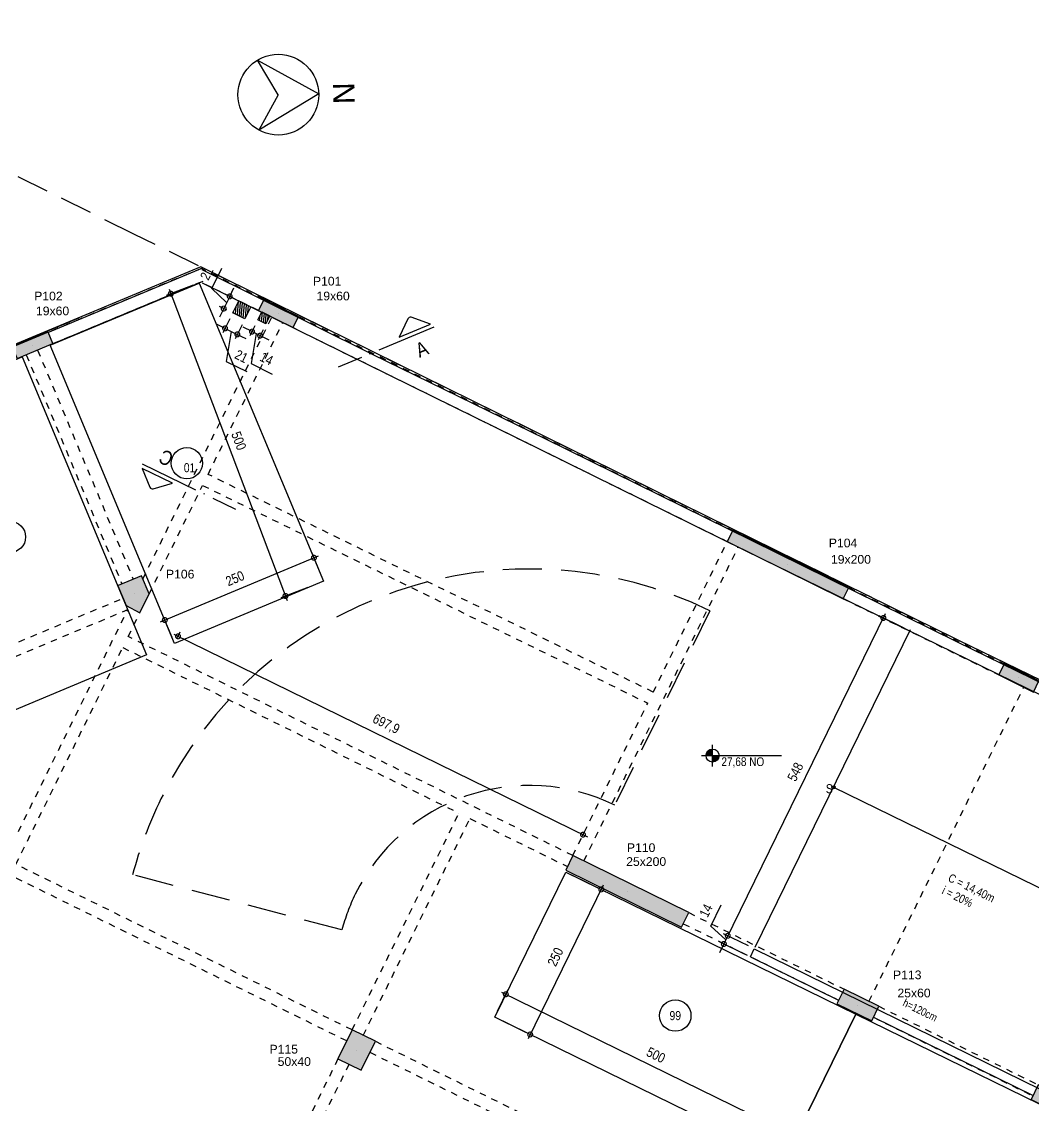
# Model space of a CAD drawing. Header units: metres. Extents: x -133 to 570, y -18 to 184.
# Drawn here: x -14.01 to 1.64, y 22.9 to 39.67 of the extents above; entities that cross this region are included whole.
import ezdxf
from ezdxf.enums import TextEntityAlignment as Align

# ---------------------------------------------------------------- set-up
doc = ezdxf.new("R2010")
doc.units = ezdxf.units.M
doc.linetypes.add('DASHEDX2', pattern=[1.5, 1, -0.5])
for name, color, linetype in [('1', 232, 'DASHEDX2'), ('12', 232, 'Continuous'), ('242', 3, 'Continuous'), ('3', 2, 'Continuous'), ('9', 232, 'Continuous'), ('ARQ-ALV ACAB', 4, 'Continuous'), ('ARQ-ALV OSSO', 5, 'Continuous'), ('ARQ-AUX1', 1, 'Continuous'), ('ARQ-AUX2', 2, 'Continuous'), ('ARQ-DIM', 2, 'Continuous'), ('ARQ-DIM EMBASAM', 2, 'Continuous'), ('ARQ-ENCH', 1, 'Continuous'), ('ARQ-EST', 2, 'Continuous'), ('ARQ-PRJ', 7, 'DASHEDX2'), ('ARQ-SIM', 1, 'Continuous'), ('ARQ-SIM EMBASAM', 1, 'Continuous'), ('ARQ-TXT EMBASAM', 2, 'Continuous'), ('ARQ-VG', 1, 'Continuous'), ('terreno', 7, 'Continuous')]:
    doc.layers.add(name, color=color, linetype=linetype)
doc.styles.add('Adesa', font='ARIALN.TTF')
doc.styles.add('Arial', font='arial.ttf')
doc.styles.get("Standard").update_dxf_attribs({"font": 'arial.ttf'})
doc.dimstyles.new('ADESA 1-0075', dxfattribs={"dimtxt": 0.15, "dimasz": 0.15, "dimexe": 0.075, "dimexo": 0.1, "dimgap": 0.1, "dimtad": 1, "dimdec": 1, "dimlfac": 100, "dimzin": 12, "dimtxsty": 'Adesa', "dimblk": 'DOTSMALL', "dimcen": 1, "dimdle": 0.075, "dimclrd": 1, "dimclre": 1, "dimclrt": 256, "dimazin": 3, "dimtm": 1e-09, "dimtfac": 1, "dimtdec": 1, "dimtmove": 1, "dimatfit": 0, "dimldrblk": 'DOTSMALL', "dimfxl": 0.8, "dimtvp": 2, "dimtolj": 1, "dimtzin": 0, "dimarcsym": 0})
pattern_1 = [(85, (-0.012984, -0.02635), (-0.031629182, 0.002767195), [])]

# ---------------------------------------------------------------- blocks, each defined once
blk = doc.blocks.new('vaga')
blk.add_lwpolyline([(5, 0), (5, -2.5), (0, -2.5), (0, 0)], close=True)
blk.add_circle((2.5, -1.25), 0.243)
blk = doc.blocks.new('_DotSmall')
at = {"color": 0, "linetype": 'ByBlock', "const_width": 0.5}
blk.add_lwpolyline([(-0.0625, 0, 1), (0.0625, 0, 1)], format="xyb", close=True, dxfattribs=at)
blk = doc.blocks.new('*D93')
at = {"layer": 'ARQ-DIM EMBASAM', "color": 1, "lineweight": -2, "transparency": 16777216}
for p, q in [((-11.866, 30.378), (-9.421, 31.399)), ((-9.378, 31.102), (-9.519, 31.44)), ((-11.684, 30.138), (-11.826, 30.476))]:
    blk.add_line(p, q, dxfattribs=at)
at = {"layer": 'Defpoints', "color": 0, "transparency": 16777216}
for p in [(-9.49, 31.371), (-9.339, 31.01), (-11.646, 30.046)]:
    blk.add_point(p, dxfattribs=at)
at = {"layer": 'ARQ-DIM EMBASAM', "color": 1, "lineweight": -2, "transparency": 16777216, "xscale": 0.15, "yscale": 0.15, "zscale": 0.15}
for p, rotation in [((-9.49, 31.371), 22.66845820745342), ((-11.797, 30.407), 202.6684582074534)]:
    blk.add_blockref('_DotSmall', p, dxfattribs=dict(at, rotation=rotation))
at = {"layer": 'ARQ-DIM EMBASAM', "transparency": 16777216, "insert": (-10.711, 31.052), "char_height": 0.15, "attachment_point": 5, "rotation": 22.6685, "style": 'Adesa'}
blk.add_mtext('\\A1;250', dxfattribs=at)
blk = doc.blocks.new('*D94')
at = {"layer": 'ARQ-DIM EMBASAM', "color": 1, "lineweight": -2, "transparency": 16777216}
for p, q in [((-11.359, 35.588), (-11.774, 35.43)), ((-11.731, 35.527), (-9.903, 30.71)), ((-9.585, 30.911), (-10, 30.753))]:
    blk.add_line(p, q, dxfattribs=at)
at = {"layer": 'Defpoints', "color": 0, "transparency": 16777216}
for p in [(-11.266, 35.623), (-9.491, 30.946), (-9.93, 30.78)]:
    blk.add_point(p, dxfattribs=at)
at = {"layer": 'ARQ-DIM EMBASAM', "color": 1, "lineweight": -2, "transparency": 16777216, "xscale": 0.15, "yscale": 0.15, "zscale": 0.15}
for p, rotation in [((-11.704, 35.457), 110.7776295867008), ((-9.93, 30.78), 290.7776295867008)]:
    blk.add_blockref('_DotSmall', p, dxfattribs=dict(at, rotation=rotation))
at = {"layer": 'ARQ-DIM EMBASAM', "transparency": 16777216, "insert": (-10.652, 33.181), "char_height": 0.15, "attachment_point": 5, "rotation": 290.7776, "style": 'Adesa'}
blk.add_mtext('\\A1;500', dxfattribs=at)
blk = doc.blocks.new('*D95')
at = {"layer": 'ARQ-DIM EMBASAM', "color": 1, "lineweight": -2, "transparency": 16777216}
for p, q in [((-5.503, 26.464), (-4.976, 26.206)), ((-5.011, 26.307), (-6.176, 23.927)), ((-6.603, 24.219), (-6.075, 23.961))]:
    blk.add_line(p, q, dxfattribs=at)
at = {"layer": 'Defpoints', "color": 0, "transparency": 16777216}
for p in [(-5.593, 26.508, -0.035), (-6.692, 24.263, -0.035), (-6.143, 23.994)]:
    blk.add_point(p, dxfattribs=at)
at = {"layer": 'ARQ-DIM EMBASAM', "color": 1, "lineweight": -2, "transparency": 16777216, "xscale": 0.15, "yscale": 0.15, "zscale": 0.15}
for p, rotation in [((-5.044, 26.239), 63.92100049787508), ((-6.143, 23.994), 243.921000497875)]:
    blk.add_blockref('_DotSmall', p, dxfattribs=dict(at, rotation=rotation))
at = {"layer": 'ARQ-DIM EMBASAM', "transparency": 16777216, "insert": (-5.752, 25.194), "char_height": 0.15, "attachment_point": 5, "rotation": 63.921, "style": 'Adesa'}
blk.add_mtext('\\A1;250', dxfattribs=at)
blk = doc.blocks.new('*D96')
at = {"layer": 'ARQ-DIM EMBASAM', "color": 1, "lineweight": -2, "transparency": 16777216}
for p, q in [((-6.648, 24.353), (-6.487, 24.683)), ((-6.587, 24.649), (-1.961, 22.385)), ((-2.157, 22.155), (-1.996, 22.485))]:
    blk.add_line(p, q, dxfattribs=at)
at = {"layer": 'Defpoints', "color": 0, "transparency": 16777216}
for p in [(-6.692, 24.263, -0.035), (-2.029, 22.418), (-2.201, 22.065, -0.035)]:
    blk.add_point(p, dxfattribs=at)
at = {"layer": 'ARQ-DIM EMBASAM', "color": 1, "lineweight": -2, "transparency": 16777216, "xscale": 0.15, "yscale": 0.15, "zscale": 0.15}
for p, rotation in [((-6.52, 24.616), 153.9210004978744), ((-2.029, 22.418), 333.9210004978744)]:
    blk.add_blockref('_DotSmall', p, dxfattribs=dict(at, rotation=rotation))
at = {"layer": 'ARQ-DIM EMBASAM', "transparency": 16777216, "insert": (-4.197, 23.675), "char_height": 0.15, "attachment_point": 5, "rotation": 333.921, "style": 'Adesa'}
blk.add_mtext('\\A1;500', dxfattribs=at)
blk = doc.blocks.new('*D101')
at = {"layer": 'ARQ-DIM EMBASAM', "color": 1, "lineweight": -2, "transparency": 16777216}
for p, q in [((-11.66, 30.188), (-5.257, 27.053)), ((-11.602, 30.136), (-11.559, 30.223)), ((-5.334, 27.067), (-5.292, 27.153))]:
    blk.add_line(p, q, dxfattribs=at)
at = {"layer": 'Defpoints', "color": 0, "transparency": 16777216}
for p in [(-11.646, 30.046), (-5.325, 27.086), (-5.378, 26.977)]:
    blk.add_point(p, dxfattribs=at)
at = {"layer": 'ARQ-DIM EMBASAM', "color": 1, "lineweight": -2, "transparency": 16777216, "xscale": 0.15, "yscale": 0.15, "zscale": 0.15}
for p, rotation in [((-11.592, 30.155), 153.9087657606543), ((-5.325, 27.086), 333.9087657606543)]:
    blk.add_blockref('_DotSmall', p, dxfattribs=dict(at, rotation=rotation))
at = {"layer": 'ARQ-DIM EMBASAM', "transparency": 16777216, "insert": (-8.375, 28.791), "char_height": 0.15, "attachment_point": 5, "rotation": 333.9088, "style": 'Adesa'}
blk.add_mtext('\\A1;697,9', dxfattribs=at)
blk = doc.blocks.new('NipAcOs')
at = {"layer": 'ARQ-SIM'}
h = blk.add_hatch(color=256, dxfattribs=at)
h.dxf.hatch_style = 1
h.paths.add_polyline_path([(0, 0.15, 0.414214), (-0.15, 0), (0, 0)])
h.paths.add_polyline_path([(0.15, 0), (0, 0), (0, -0.15, 0.414214)])
for p, q in [((0, -0.25), (0, 0.25)), ((-0.25, 0), (0.15, 0)), ((0.15, 0), (1.583, 0))]:
    blk.add_line(p, q, dxfattribs=at)
blk.add_circle((0, 0), 0.15, dxfattribs=at)
at = {"style": 'Adesa'}
for p in [(0.204, 0.06), (0.204, -0.24)]:
    blk.add_attdef('000,00', p, '', height=0.2, dxfattribs=at)
blk = doc.blocks.new('ADESA-SIM CORT')
at = {"color": 3}
blk.add_lwpolyline([(1.712, 0.367), (1.4, 0.086), (2.1, 0.086), (1.788, 0.367)], dxfattribs=at)
blk.add_lwpolyline([(1.788, 0.367, 0.267949), (1.712, 0.367)], format="xyb", dxfattribs=at)
at = {"color": 2}
for points in [[(0.521, 0), (0, 0)], [(0.706, 0), (0.729, 0)], [(2.14, 0), (0.914, 0)]]:
    blk.add_lwpolyline(points, dxfattribs=at)
at = {"color": 3, "style": 'Adesa'}
blk.add_attdef('A', text='', height=0.35, dxfattribs=at).set_placement((1.739, -0.325), align=Align.MIDDLE_CENTER)
blk = doc.blocks.new('*D190')
at = {"layer": 'ARQ-DIM EMBASAM', "color": 1, "lineweight": -2, "transparency": 16777216}
for p, q in [((-10.791, 35.069), (-10.897, 34.853)), ((-10.864, 34.921), (-10.998, 34.987)), ((-10.864, 34.921), (-10.675, 34.828)), ((-10.864, 34.921), (-10.675, 34.828)), ((-10.602, 34.977), (-10.709, 34.761)), ((-10.77, 34.874), (-10.848, 34.41)), ((-10.675, 34.828), (-10.541, 34.762)), ((-10.848, 34.41), (-10.53, 34.253))]:
    blk.add_line(p, q, dxfattribs=at)
at = {"layer": 'Defpoints', "color": 0, "transparency": 16777216}
for p in [(-10.746, 35.159), (-10.558, 35.066), (-10.675, 34.828)]:
    blk.add_point(p, dxfattribs=at)
at = {"layer": 'ARQ-DIM EMBASAM', "color": 1, "lineweight": -2, "transparency": 16777216, "xscale": 0.15, "yscale": 0.15, "zscale": 0.15}
for p, rotation in [((-10.864, 34.921), 333.7758595109644), ((-10.675, 34.828), 153.7758595109644)]:
    blk.add_blockref('_DotSmall', p, dxfattribs=dict(at, rotation=rotation))
at = {"layer": 'ARQ-DIM EMBASAM', "transparency": 16777216, "insert": (-10.611, 34.489), "char_height": 0.15, "attachment_point": 5, "rotation": 333.7759, "style": 'Adesa'}
blk.add_mtext('\\A1;21', dxfattribs=at)
blk = doc.blocks.new('*D191')
at = {"layer": 'ARQ-DIM EMBASAM', "color": 1, "lineweight": -2, "transparency": 16777216}
for p, q in [((-10.447, 34.871), (-10.582, 34.938)), ((-10.403, 34.962), (-10.48, 34.804)), ((-10.277, 34.9), (-10.355, 34.742)), ((-10.384, 34.84), (-10.462, 34.376)), ((-10.447, 34.871), (-10.322, 34.809)), ((-10.447, 34.871), (-10.322, 34.809)), ((-10.322, 34.809), (-10.187, 34.743)), ((-10.462, 34.376), (-10.136, 34.215))]:
    blk.add_line(p, q, dxfattribs=at)
at = {"layer": 'Defpoints', "color": 0, "transparency": 16777216}
for p in [(-10.359, 35.051, 0), (-10.233, 34.989, 0), (-10.322, 34.809)]:
    blk.add_point(p, dxfattribs=at)
at = {"layer": 'ARQ-DIM EMBASAM', "color": 1, "lineweight": -2, "transparency": 16777216, "xscale": 0.15, "yscale": 0.15, "zscale": 0.15}
for p, rotation in [((-10.447, 34.871), 333.76965534799), ((-10.322, 34.809), 153.76965534799)]:
    blk.add_blockref('_DotSmall', p, dxfattribs=dict(at, rotation=rotation))
at = {"layer": 'ARQ-DIM EMBASAM', "transparency": 16777216, "insert": (-10.222, 34.453), "char_height": 0.15, "attachment_point": 5, "rotation": 333.7697, "style": 'Adesa'}
blk.add_mtext('\\A1;14', dxfattribs=at)
blk = doc.blocks.new('*D192')
at = {"layer": 'ARQ-DIM EMBASAM', "color": 1, "lineweight": -2, "transparency": 16777216}
for p, q in [((-11.069, 35.536), (-10.913, 35.854)), ((-10.84, 35.322), (-11.069, 35.536)), ((-10.793, 35.416), (-10.886, 35.228)), ((-10.793, 35.416), (-10.886, 35.228)), ((-10.743, 35.392), (-10.861, 35.45)), ((-10.793, 35.416), (-10.727, 35.551)), ((-10.836, 35.203), (-10.953, 35.261)), ((-10.886, 35.228), (-10.952, 35.093))]:
    blk.add_line(p, q, dxfattribs=at)
at = {"layer": 'Defpoints', "color": 0, "transparency": 16777216}
for p in [(-10.886, 35.228), (-10.654, 35.348), (-10.746, 35.159)]:
    blk.add_point(p, dxfattribs=at)
at = {"layer": 'ARQ-DIM EMBASAM', "color": 1, "lineweight": -2, "transparency": 16777216, "xscale": 0.15, "yscale": 0.15, "zscale": 0.15}
for p, rotation in [((-10.793, 35.416), 243.7758595109626), ((-10.886, 35.228), 63.77585951096266)]:
    blk.add_blockref('_DotSmall', p, dxfattribs=dict(at, rotation=rotation))
at = {"layer": 'ARQ-DIM EMBASAM', "transparency": 16777216, "insert": (-11.148, 35.772), "char_height": 0.15, "attachment_point": 5, "rotation": 63.7759, "style": 'Adesa'}
blk.add_mtext('\\A1;21', dxfattribs=at)
blk = doc.blocks.new('*D232')
at = {"layer": 'ARQ-DIM', "color": 1, "lineweight": -2, "transparency": 16777216}
for p, q in [((-3.117, 25.453), (-0.644, 30.507)), ((-0.356, 30.283), (-0.744, 30.473)), ((-2.764, 25.364), (-3.152, 25.554))]:
    blk.add_line(p, q, dxfattribs=at)
at = {"layer": 'Defpoints', "color": 0, "transparency": 16777216}
for p in [(-0.677, 30.44), (-0.266, 30.239), (-2.674, 25.32, 0)]:
    blk.add_point(p, dxfattribs=at)
at = {"layer": 'ARQ-DIM', "color": 1, "lineweight": -2, "transparency": 16777216, "xscale": 0.15, "yscale": 0.15, "zscale": 0.15}
for p, rotation in [((-0.677, 30.44), 63.91919563425968), ((-3.085, 25.521), 243.9191956342597)]:
    blk.add_blockref('_DotSmall', p, dxfattribs=dict(at, rotation=rotation))
at = {"layer": 'ARQ-DIM', "transparency": 16777216, "insert": (-2.039, 28.058), "char_height": 0.15, "attachment_point": 5, "rotation": 63.9192, "style": 'Adesa'}
blk.add_mtext('\\A1;548', dxfattribs=at)
blk = doc.blocks.new('*D233')
at = {"layer": 'ARQ-DIM', "color": 1, "lineweight": -2, "transparency": 16777216}
for p, q in [((-3.345, 25.671), (-3.185, 25.998)), ((-3.115, 25.458), (-3.345, 25.671)), ((-2.764, 25.364), (-3.152, 25.554)), ((-3.085, 25.521), (-3.146, 25.395)), ((-3.085, 25.521), (-3.146, 25.395)), ((-3.085, 25.521), (-3.019, 25.655)), ((-2.826, 25.238), (-3.213, 25.428)), ((-3.146, 25.395), (-3.212, 25.26))]:
    blk.add_line(p, q, dxfattribs=at)
at = {"layer": 'Defpoints', "color": 0, "transparency": 16777216}
for p in [(-3.146, 25.395), (-2.736, 25.194, 0), (-2.674, 25.32, 0)]:
    blk.add_point(p, dxfattribs=at)
at = {"layer": 'ARQ-DIM', "color": 1, "lineweight": -2, "transparency": 16777216, "xscale": 0.15, "yscale": 0.15, "zscale": 0.15}
for p, rotation in [((-3.085, 25.521), 243.92100049786), ((-3.146, 25.395), 63.92100049786004)]:
    blk.add_blockref('_DotSmall', p, dxfattribs=dict(at, rotation=rotation))
at = {"layer": 'ARQ-DIM', "transparency": 16777216, "insert": (-3.423, 25.911), "char_height": 0.15, "attachment_point": 5, "rotation": 63.921, "style": 'Adesa'}
blk.add_mtext('\\A1;14', dxfattribs=at)
blk = doc.blocks.new('ARQ- NORTE')
at = {"layer": 'ARQ-SIM'}
for p, q in [((-1.636, -2.792), (-0.012, 0.02)), ((-0.012, 0.02), (1.612, -2.792)), ((-0.012, -1.855), (-1.636, -2.792)), ((-0.012, -1.855), (1.612, -2.792))]:
    blk.add_line(p, q, dxfattribs=at)
blk.add_circle((-0.012, -1.855), 1.875, dxfattribs=at)
at = {"layer": 'ARQ-SIM', "color": 3, "style": 'Arial'}
blk.add_text('N', height=1, dxfattribs=at).set_placement((-0.012, 1.189), align=Align.MIDDLE)
blk = doc.blocks.new('terreno + circ vert')
at = {"layer": 'ARQ-EST', "color": 102}
blk.add_lwpolyline([(45.0315, 1.1617, 0.011807), (45.0465, 1.811), (45.1211, 8.4606), (42.945, 9.4812), (35.5548, 12.9472), (27.5061, 16.8929), (22.1014, 19.5405), (15.0017, 23.0148), (8.3251, 26.282), (0.4895, 30.0914), (-5.8932, 33.2362), (-11.2422, 35.8718), (-77.2068, 8.3436), (-72.4625, -3.025), (39.7459, -3.025), (40.5291, -3.025, 0.3925275), (45.0315, 1.1617)], format="xyb", dxfattribs=at)
at = {"layer": 'ARQ-PRJ', "color": 1, "ltscale": 0.5}
blk.add_lwpolyline([(48.0419, 1.3908), (48.1056, 7.0609), (42.945, 9.4812), (35.5548, 12.9472), (27.5061, 16.8929), (22.1014, 19.5405), (15.0017, 23.0148), (8.3251, 26.282), (0.4895, 30.0914), (-5.8932, 33.2362), (-12.2759, 36.3811), (-18.9156, 39.6675), (-31.5995, 31.2229), (-104.3835, 0.8491), (-104.1403, -6.025), (40.5424, -6.025, 0.4109303)], format="xyb", close=True, dxfattribs=at)
at = {"layer": 'Defpoints'}
blk.add_lwpolyline([(45.0315, 1.1617, 0.0118069), (45.0465, 1.811), (45.1211, 8.4606), (42.945, 9.4812), (35.5548, 12.9472), (27.5061, 16.8929), (22.1014, 19.5405), (15.0017, 23.0148), (8.3251, 26.282), (0.4895, 30.0914), (-5.8932, 33.2362), (-11.2422, 35.8718), (-77.2068, 8.3436), (-72.4625, -3.025), (39.7459, -3.025), (40.5292, -3.025, 0.3925339)], format="xyb", close=True, dxfattribs=at)
at = {"extrusion": (-0.000517464, -5.41754e-06, 1), "xscale": 0.3333333333333464, "yscale": 0.3333333333333464, "zscale": 0.3333333333333464, "rotation": 271.1996620368655}
blk.add_blockref('ARQ- NORTE', (-9.4226, 38.5465, 0.0043), dxfattribs=at)
blk = doc.blocks.new('est-lo-05-4s1-r00')
at = {"layer": '3'}
h = blk.add_hatch(color=8, dxfattribs=at)
h.dxf.hatch_style = 1
h.paths.add_polyline_path([(4480.191942, 253.001099), (4480.878336, 333.001099), (4505.879256, 333.001099), (4505.192862, 253.001099)])
h.paths.add_polyline_path([(3749.556138, 1173.75538), (3675.011239, 1208.716021), (3675.029004, 1220.600666), (3681.053169, 1233.445703), (3760.152345, 1196.349162)])
h.paths.add_polyline_path([(4392.652721, -102.368986), (4434.333491, -34.084922), (4455.672261, -47.110163), (4413.991491, -115.394227)])
h.paths.add_polyline_path([(4050.790041, -299.818694), (4048.176829, -274.955647), (4127.738581, -266.59337), (4130.351793, -291.456417)])
h.paths.add_polyline_path([(3675.00299, -300.023234), (3700.00299, -300.023234), (3700.00299, -220.023234), (3675.00299, -220.023234)])
h.paths.add_polyline_path([(3675.00299, 253.001099), (3700.00299, 253.001099), (3700.00299, 333.001099), (3675.00299, 333.001099)])
h.paths.add_polyline_path([(3675.00299, 634.98646), (3700.00299, 634.98646), (3700.00299, 714.98646), (3675.00299, 714.98646)])
h.paths.add_polyline_path([(4508.00299, 805.7767), (4483.00299, 805.7767), (4483.00299, 829.898668), (4461.169437, 840.153681), (4471.79773, 862.781968), (4508.00299, 845.7767)])
h.paths.add_polyline_path([(4136.144955, 992.517183), (4063.734435, 1026.527719), (4074.362727, 1049.156007), (4146.773247, 1015.14547)])
h.paths.add_polyline_path([(498.003039, 395.921113), (498.003039, 923.986062), (353.003016, 923.986062), (353.003016, 942.98646), (517.003016, 942.98646), (517.003016, 395.921113)])
h.paths.add_polyline_path([(2530.003309, 842.98646), (2570.003309, 842.98646), (2570.003309, 942.98646), (2530.003309, 942.98646)])
h.paths.add_polyline_path([(-1638.90411, 2308.417379), (-1639.710789, 2308.080731), (-1626.939173, 2277.47733), (-1605.475816, 2266.181704), (-1591.086746, 2295.422123), (-1602.796368, 2323.486104)])
h.paths.add_polyline_path([(520.003309, 245.003526), (520.003309, -299.999844), (555.003309, -299.999844), (555.003309, -229.999844), (539.003309, -229.999844), (539.003309, 185.003526), (555.003309, 185.003526), (555.003309, 245.003526)])
h.paths.add_polyline_path([(-35, 244.918632), (-35, 184.918632), (-19, 184.918632), (-19, -230), (-35, -230), (-35, -300), (517, -300), (517, 245), (498, 245), (498, -281), (0, -281), (0, -19), (255, -19), (255, 244.918632), (178.506963, 244.918632), (178.506963, 225.918632), (236, 225.918632), (236, 0), (0, 0), (0, 225.918632), (57.5, 225.918632), (57.5, 244.918632)])
h.paths.add_polyline_path([(-34.995574, 942.98646), (-34.995574, 872.98646), (-18.995574, 872.98646), (-18.995574, 455.988714), (-34.995574, 455.988714), (-34.995574, 395.921113), (232.004426, 395.921113), (232.004426, 481.921874), (213.004426, 481.921874), (213.004426, 414.921113), (0.004426, 414.921113), (0.004426, 923.98646), (213.004426, 923.98646), (213.004426, 854.922358), (232.004426, 854.922358), (232.004426, 923.98646), (252.004426, 923.98646), (252.004426, 942.98646)])
h.paths.add_polyline_path([(2337.785418, 1567.555313), (2315.359741, 1578.604703), (2293.260961, 1533.753349), (2315.686638, 1522.703959)])
h.paths.add_polyline_path([(870.291031, 1584.94023), (853.247517, 1593.337766), (826.665145, 1539.555944), (843.70866, 1531.158408)])
h.paths.add_polyline_path([(890.02575, 1575.217005), (872.982236, 1583.614541), (846.399864, 1529.832719), (863.443379, 1521.435183)])
h.paths.add_polyline_path([(1025.867309, 1900.695523), (1008.823795, 1909.093059), (969.045991, 1828.360622), (986.089505, 1819.963086)])
h.paths.add_polyline_path([(1045.605182, 1890.970748), (1028.561668, 1899.368284), (988.783864, 1818.635847), (1005.827379, 1810.238311)])
h.paths.add_polyline_path([(-3325.919868, 1288.067867), (-3293.620189, 1301.548622), (-3303.249301, 1324.619823), (-3335.54898, 1311.139067)])
h.paths.add_polyline_path([(-2327.384158, 1704.758701), (-2295.08448, 1718.239457), (-2304.713592, 1741.310657), (-2337.01327, 1727.829901)])
h.paths.add_polyline_path([(-2830.337783, 1494.85313), (-2793.423878, 1510.25974), (-2803.05301, 1533.330931), (-2839.966914, 1517.924321)])
h.paths.add_polyline_path([(-3380.339856, 153.000156), (-3355.339856, 153.000156), (-3355.339856, 223.000156), (-3380.339856, 223.000156)])
h.paths.add_polyline_path([(-2936.336043, 204.000156), (-2936.336043, 454.000156), (-2955.336043, 454.000156), (-2955.336043, 204.000156)])
h.paths.add_polyline_path([(-2042.45661, 2561.553446), (-2019.343795, 2506.183799), (-2001.810073, 2513.502857), (-2024.922888, 2568.872504)])
h.paths.add_polyline_path([(-2269.846055, 3106.51942), (-2246.73324, 3051.149773), (-2229.199518, 3058.468831), (-2252.312333, 3113.838478)])
h.paths.add_polyline_path([(-1900.243914, 3260.782262), (-1892.924846, 3243.248545), (-1837.555212, 3266.361391), (-1844.87428, 3283.895109)])
h.paths.add_polyline_path([(213.004314, 593.000156), (232.004314, 593.000156), (232.004314, 744.000156), (213.004314, 744.000156)], flags=17)
h.paths.add_polyline_path([(3672.003309, 253.001099), (3672.003309, 388.001099), (3637.003309, 388.001099), (3637.003309, 253.001099)])
h.paths.add_polyline_path([(3637.003309, 942.98646), (3637.003194, 872.98646), (3653.003309, 872.98646), (3653.003309, 599.001099), (3637.003309, 599.001099), (3637.003309, 539.001099), (3672.003309, 539.001099), (3672.003309, 942.98646)])
h.paths.add_polyline_path([(3672.003424, 102.001099), (3637.003309, 102.001099), (3637.003309, 42.001099), (3653.003307, 42.001099), (3653.003307, -229.998901), (3637.003309, -229.998901), (3637.003309, -299.998901), (3672.003424, -299.998901)])
h.paths.add_polyline_path([(3075.003309, -299.999844), (3110.003309, -299.999844), (3110.003309, -199.999844), (3075.003309, -199.999844)])
h.paths.add_polyline_path([(3075.003309, 270.500177), (3110.003309, 270.500177), (3110.003309, 370.500177), (3075.003309, 370.500177)])
h.paths.add_polyline_path([(520.003309, 942.98646), (520.003309, 395.925027), (555.003309, 395.925027), (555.003309, 451.98646), (539.003309, 451.98646), (539.003309, 872.98646), (555.003309, 872.98646), (555.003309, 942.98646)])
h.paths.add_polyline_path([(-2102.995138, 253.000177), (-2102.995138, 388.000177), (-2137.995138, 388.000177), (-2137.995138, 253.000177)])
h.paths.add_polyline_path([(-2137.995138, 101.999935), (-2137.995138, -299.999844), (-2102.995138, -299.999844), (-2102.995138, -229.999844), (-2118.995138, -229.999844), (-2118.995138, 41.999935), (-2102.995138, 41.999935), (-2102.995138, 101.999935)])
h.paths.add_polyline_path([(-2137.995141, 942.988972), (-2137.995141, 538.988972), (-2102.995141, 538.988972), (-2102.995141, 598.988972), (-2118.995141, 598.988972), (-2118.995141, 872.988972), (-2102.995141, 872.988972), (-2102.995141, 942.988972)])
h.paths.add_polyline_path([(3075.003309, 842.98646), (3110.003309, 842.98646), (3110.003309, 942.98646), (3075.003309, 942.98646)])
h.paths.add_polyline_path([(2530.003309, -299.999844), (2570.003309, -299.999844), (2570.003309, -199.999844), (2530.003309, -199.999844)])
h.paths.add_polyline_path([(2530.003309, 145.003526), (2570.003309, 145.003526), (2570.003309, 245.003526), (2530.003309, 245.003526)])
h.paths.add_polyline_path([(2530.003309, 395.98646), (2570.003309, 395.98646), (2570.003309, 495.98646), (2530.003309, 495.98646)])
h.paths.add_polyline_path([(1995.003309, -299.999844), (2030.003309, -299.999844), (2030.003309, -199.999844), (1995.003309, -199.999844)])
h.paths.add_polyline_path([(1995.003309, 145.003526), (2030.003309, 145.003526), (2030.003309, 245.003526), (1995.003309, 245.003526)])
h.paths.add_polyline_path([(1995.003309, 395.98646), (2030.003309, 395.98646), (2030.003309, 495.98646), (1995.003309, 495.98646)])
h.paths.add_polyline_path([(1995.003309, 842.98646), (2030.003309, 842.98646), (2030.003309, 942.98646), (1995.003309, 942.98646)])
h.paths.add_polyline_path([(1460.003309, -299.999844), (1495.003309, -299.999844), (1495.003309, -199.999844), (1460.003309, -199.999844)])
h.paths.add_polyline_path([(1460.003309, 145.003526), (1495.003309, 145.003526), (1495.003309, 245.003526), (1460.003309, 245.003526)])
h.paths.add_polyline_path([(1460.003309, 395.98646), (1495.003309, 395.98646), (1495.003309, 495.98646), (1460.003309, 495.98646)])
h.paths.add_polyline_path([(1460.003309, 842.98646), (1495.003309, 842.98646), (1495.003309, 942.98646), (1460.003309, 942.98646)])
h.paths.add_polyline_path([(925.003309, -299.999844), (960.003309, -299.999844), (960.003309, -199.999844), (925.003309, -199.999844)])
h.paths.add_polyline_path([(925.003309, 145.003526), (960.003309, 145.003526), (960.003309, 245.003526), (925.003309, 245.003526)])
h.paths.add_polyline_path([(925.003309, 395.98646), (960.003309, 395.98646), (960.003309, 495.98646), (925.003309, 495.98646)])
h.paths.add_polyline_path([(925.003309, 842.98646), (960.003309, 842.98646), (960.003309, 942.98646), (925.003309, 942.98646)])
h.paths.add_polyline_path([(-1582.999721, -299.999844), (-1547.999721, -299.999844), (-1547.999721, -199.999844), (-1582.999721, -199.999844)])
h.paths.add_polyline_path([(-500.999721, -299.999844), (-465.999721, -299.999844), (-465.999721, -199.999844), (-500.999721, -199.999844)])
h.paths.add_polyline_path([(-1042.999721, -299.999844), (-1002.999721, -299.999844), (-1002.999721, -199.999844), (-1042.999721, -199.999844)])
h.paths.add_polyline_path([(-500.999721, 145.003526), (-465.999721, 145.003526), (-465.999721, 245.003526), (-500.999721, 245.003526)])
h.paths.add_polyline_path([(-1042.999721, 145.003526), (-1002.999721, 145.003526), (-1002.999721, 245.003526), (-1042.999721, 245.003526)])
h.paths.add_polyline_path([(-500.999721, 395.98646), (-465.999721, 395.98646), (-465.999721, 495.98646), (-500.999721, 495.98646)])
h.paths.add_polyline_path([(-1042.999721, 395.98646), (-1002.999721, 395.98646), (-1002.999721, 495.98646), (-1042.999721, 495.98646)])
h.paths.add_polyline_path([(-1582.999721, 270.500177), (-1547.999721, 270.500177), (-1547.999721, 370.500177), (-1582.999721, 370.500177)])
h.paths.add_polyline_path([(-500.999721, 842.988971), (-465.999721, 842.988971), (-465.999721, 942.988971), (-500.999721, 942.988971)])
h.paths.add_polyline_path([(-1042.999721, 842.988971), (-1002.999721, 842.988971), (-1002.999721, 942.988971), (-1042.999721, 942.988971)])
h.paths.add_polyline_path([(-1582.999721, 842.988971), (-1547.999721, 842.988971), (-1547.999721, 942.988971), (-1582.999721, 942.988971)])
h.paths.add_polyline_path([(2878.491855, 1624.359295), (2870.135095, 1607.29575), (2924.019974, 1580.905983), (2932.376734, 1597.969528)])
h.paths.add_polyline_path([(-3380.339856, 611.000177), (-3355.339856, 611.000177), (-3355.339856, 681.000177), (-3380.339856, 681.000177)])
h.paths.add_polyline_path([(-2696.836043, 611.000177), (-2696.836043, 681.000177), (-2721.836043, 681.000177), (-2721.836043, 611.000177)])
h.paths.add_polyline_path([(-2696.836043, 204.000156), (-2696.836043, 454.000156), (-2715.836043, 454.000156), (-2715.836043, 204.000156)])
h.paths.add_polyline_path([(-2731.836043, -299.999844), (-2696.836043, -299.999844), (-2696.836043, -264.999844), (-2731.836043, -264.999844)])
h.paths.add_polyline_path([(-3380.339856, -299.999844), (-3320.339856, -299.999844), (-3320.339856, -280.999844), (-3380.339856, -280.999844)])
h.paths.add_polyline_path([(-1251.700414, 3094.268311), (-1252.507092, 3093.931662), (-1239.735476, 3063.328261), (-1218.272119, 3052.032635), (-1203.883049, 3081.273055), (-1215.592671, 3109.337036)])
h.paths.add_polyline_path([(420.719309, 2826.351805), (412.32167, 2809.308341), (466.143135, 2782.789482), (474.540774, 2799.832946)])
h.paths.add_polyline_path([(-128.567177, 2469.498721), (-139.616566, 2447.073044), (-85.794942, 2420.554509), (-74.745552, 2442.980186)])
h.paths.add_polyline_path([(119.171183, 2972.952079), (110.773545, 2955.908615), (164.59501, 2929.389755), (172.992648, 2946.433219)])
h.paths.add_polyline_path([(576.412492, 2122.1471), (565.363102, 2099.721423), (619.184726, 2073.202887), (630.234116, 2095.628564)])
h.paths.add_polyline_path([(171.937891, 2321.436407), (160.888501, 2299.01073), (214.710126, 2272.492194), (225.759516, 2294.917871)])
h.paths.add_polyline_path([(-1846.18202, 2802.798822), (-1809.267849, 2818.204793), (-1824.67382, 2855.118964), (-1861.587992, 2839.712993)])
h.paths.add_polyline_path([(-1310.499721, 1541.488971), (-1250.499721, 1541.488971), (-1250.499721, 1566.488971), (-1310.499721, 1566.488971)])
h.paths.add_polyline_path([(-1059.612628, 1971.148164), (-1041.951907, 2007.03826), (-1077.842003, 2024.698981), (-1095.502723, 1988.808885)])
h.paths.add_polyline_path([(-524.499721, 1541.488971), (-499.499721, 1541.488971), (-499.499721, 1601.488971), (-524.499721, 1601.488971)])
h.paths.add_polyline_path([(-524.499721, 1881.488971), (-499.499721, 1881.488971), (-499.499721, 1941.488971), (-524.499721, 1941.488971)])
h.paths.add_polyline_path([(251.018664, 1541.488971), (291.018664, 1541.488971), (291.018664, 1581.488971), (251.018664, 1581.488971)])
h.paths.add_polyline_path([(1664.183592, 1619.053462), (1641.757916, 1630.102852), (1619.659136, 1585.251498), (1642.084813, 1574.202108)])
h.paths.add_polyline_path([(251.018664, 1794.282663), (291.018664, 1794.282663), (291.018664, 1824.650067), (251.018664, 1844.333072)])
h.paths.add_polyline_path([(-300.985184, 2071.804142), (-283.400784, 2107.731692), (-319.328334, 2125.316092), (-336.912734, 2089.388541)])
h.paths.add_polyline_path([(-875.89343, 2343.920112), (-853.89385, 2388.820186), (-889.8214, 2406.404586), (-911.82098, 2361.504512)])
h.paths.add_polyline_path([(3624.072778, 1260.343803), (3616.005182, 1243.141655), (3670.327755, 1217.665036), (3678.395351, 1234.867184)])
h.paths.add_polyline_path([(3281.21396, 1427.01517), (3272.816321, 1409.971706), (3326.637786, 1383.452847), (3335.035425, 1400.496311)])
h.paths.add_polyline_path([(2443.032129, 1837.730498), (2434.675071, 1820.667098), (2488.55949, 1794.276391), (2496.916547, 1811.33979)])
h.paths.add_polyline_path([(1848.439737, 2128.830222), (1840.082977, 2111.766677), (1893.967856, 2085.37691), (1902.324616, 2102.440455)])
h.paths.add_polyline_path([(1278.969231, 2407.565141), (1270.571592, 2390.521677), (1324.393057, 2364.002818), (1332.790696, 2381.046282)])
h.paths.add_polyline_path([(1222.390526, 2435.274861), (1213.992887, 2418.231397), (1267.814352, 2391.712538), (1276.211991, 2408.756002)])
h.paths.add_polyline_path([(826.212318, 2629.054888), (817.862707, 2611.987844), (871.758635, 2585.620651), (880.108247, 2602.687695)])
h.paths.add_polyline_path([(-548.331574, 2676.321486), (-559.380964, 2653.895809), (-379.975549, 2565.50069), (-368.926159, 2587.926367)])
h.paths.add_polyline_path([(-300.838681, 3179.255192), (-309.236218, 3162.211678), (-129.830803, 3073.816559), (-121.433267, 3090.860073)])
h.paths.add_polyline_path([(-1026.544799, 3536.825065), (-1034.942438, 3519.781601), (-981.120973, 3493.262742), (-972.723334, 3510.306206)])
h.paths.add_polyline_path([(-1415.729753, 3462.94789), (-1408.410685, 3445.414172), (-1353.041051, 3468.527018), (-1360.360119, 3486.060736)])
h.paths.add_polyline_path([(-1824.790765, 1941.513397), (-1815.163965, 1918.441233), (-1762.559432, 1940.390336), (-1796.445767, 2021.604352), (-1813.980611, 2014.287984), (-1789.721076, 1956.146132), (-1824.790786, 1941.513388)])
at = {"layer": '1'}
for p, q in [((-1123.631953, 3584.661752), (-1360.360119, 3486.060736)), ((-1026.544799, 3536.825065), (-1123.631953, 3584.661752)), ((-1353.041051, 3468.527018), (-1124.282022, 3563.800914)), ((-1034.942438, 3519.781601), (-1124.282022, 3563.800914)), ((-1213.595249, 3104.549893), (-1014.069947, 3509.497328)), ((-972.723334, 3510.306206), (-300.838681, 3179.255192)), ((-1112.768712, 3266.19455), (-997.026483, 3501.09969)), ((-981.12087, 3493.262692), (-309.236218, 3162.211678)), ((-1376.495322, 3458.518525), (-1228.531337, 3103.905156)), ((-423.903508, 2929.18452), (-1112.768712, 3266.19455)), ((-1203.883049, 3081.273055), (-1121.166384, 3249.151019)), ((-1121.166384, 3249.151019), (-432.29236, 2912.136673)), ((-531.283773, 2667.932656), (-292.188416, 3153.822848)), ((-423.903508, 2929.18452), (-309.236218, 3162.211678)), ((-121.433267, 3090.860073), (119.171183, 2972.952079)), ((-1719.246752, 2876.354403), (-1244.177645, 3074.579073)), ((-129.830803, 3073.816559), (110.773545, 2955.908615)), ((-1706.505899, 2861.082948), (-1237.038661, 3056.970214)), ((-1600.798945, 2318.698961), (-1237.038661, 3056.970214)), ((-1236.373141, 3015.332649), (-1218.286796, 3052.039867)), ((-548.331574, 2676.321486), (-1236.373141, 3015.332649)), ((-1410.095563, 2662.753559), (-1244.77078, 2998.289185)), ((-1244.77078, 2998.289185), (-724.496617, 2741.940212)), ((-89.99308, 2450.495179), (149.606239, 2936.775008)), ((-548.331574, 2676.321486), (-432.29236, 2912.136673)), ((-889.8214, 2406.404586), (-724.496617, 2741.940212)), ((-872.777936, 2398.006947), (-707.453153, 2733.542573)), ((-707.453153, 2733.542573), (-556.729078, 2659.277956)), ((-889.8214, 2406.404586), (-1410.095563, 2662.753559)), ((-898.219039, 2389.361122), (-1418.493202, 2645.710095)), ((-368.926159, 2587.926367), (-128.567888, 2469.497276)), ((-377.323086, 2570.884348), (-136.964815, 2452.455257)), ((-74.745552, 2442.980186), (171.93716, 2321.434923)), ((-83.143191, 2425.936722), (163.539521, 2304.391459)), ((-853.89385, 2388.820186), (-319.283335, 2125.40742)), ((-862.291489, 2371.776722), (-327.680974, 2108.363956)), ((-911.82098, 2361.504512), (-1077.785248, 2024.671017)), ((-894.777517, 2353.106873), (-1060.741784, 2016.273378))]:
    blk.add_line(p, q, dxfattribs=at)
blk.add_lwpolyline([(-1394.02904, 3451.199457), (-1246.067975, 3096.586649)], dxfattribs=at)
at = {"layer": '242', "linetype": 'Continuous'}
for p, q in [((-1003.832886, 3515.043904), (-1003.832886, 3515.043904)), ((-1384.385402, 3465.737454), (-1384.385402, 3465.737454)), ((-215.334742, 3126.535876), (-215.334742, 3126.535876)), ((-1226.399464, 3081.797041), (-1226.399464, 3081.797041)), ((141.883096, 2951.170917), (141.883096, 2951.170917)), ((-464.153561, 2620.911088), (-464.153561, 2620.911088)), ((-107.891532, 2443.58465), (-107.891532, 2443.58465)), ((-882.857415, 2375.162349), (-882.857415, 2375.162349))]:
    blk.add_line(p, q, dxfattribs=at)
at = {"layer": '3', "linetype": 'Continuous'}
for points in [[(-1026.544799, 3536.825065), (-1034.942438, 3519.781601), (-981.120973, 3493.262742), (-972.723334, 3510.306206), (-1026.544799, 3536.825065)], [(-1415.729753, 3462.94789), (-1408.410685, 3445.414172), (-1353.041051, 3468.527018), (-1360.360119, 3486.060736), (-1415.729753, 3462.94789)], [(-300.838681, 3179.255192), (-309.236218, 3162.211678), (-129.830803, 3073.816559), (-121.433267, 3090.860073), (-300.838681, 3179.255192)], [(-1251.700414, 3094.268311), (-1252.507092, 3093.931662), (-1239.735476, 3063.328261), (-1218.272119, 3052.032635), (-1203.883049, 3081.273055), (-1215.592671, 3109.337036), (-1251.700414, 3094.268311)], [(119.171183, 2972.952079), (110.773545, 2955.908615), (164.59501, 2929.389755), (172.992648, 2946.433219), (119.171183, 2972.952079)], [(-548.331574, 2676.321486), (-559.380964, 2653.895809), (-379.975549, 2565.50069), (-368.926159, 2587.926367), (-548.331574, 2676.321486)], [(-128.567177, 2469.498721), (-139.616566, 2447.073044), (-85.794942, 2420.554509), (-74.745552, 2442.980186), (-128.567177, 2469.498721)], [(-875.89343, 2343.920112), (-853.89385, 2388.820186), (-889.8214, 2406.404586), (-911.82098, 2361.504512), (-875.89343, 2343.920112)], [(171.937891, 2321.436407), (160.888501, 2299.01073), (214.710126, 2272.492194), (225.759516, 2294.917871), (171.937891, 2321.436407)]]:
    blk.add_lwpolyline(points, dxfattribs=at)
at = {"layer": '12', "linetype": 'Continuous'}
for s, p in [('19x60', (-944.951508, 3535.439634)), ('19x60', (-1379.093452, 3512.389743)), ('19x200', (-148.796566, 3127.95556)), ('25x200', (-465.72967, 2660.265078)), ('25x60', (-45.980748, 2456.846487)), ('50x40', (-1005.020023, 2350.724531))]:
    blk.add_text(s, height=13.5, dxfattribs=at).set_placement(p)
at = {"layer": '9', "linetype": 'Continuous'}
for s, p in [('P101', (-950.47779, 3558.452774)), ('P102', (-1381.856593, 3535.402884)), ('P104', (-152.154244, 3153.242077)), ('P106', (-1177.927865, 3105.08686)), ('P110', (-464.621651, 2681.793134)), ('P113', (-52.792061, 2484.880845)), ('P115', (-1017.653153, 2369.908402))]:
    blk.add_text(s, height=13.5, dxfattribs=at).set_placement(p)

msp = doc.modelspace()

# ---------------------------------------------------------------- hatches: boundary and pattern name
at = {"layer": 'ARQ-ENCH'}
h = msp.add_hatch(dxfattribs=at)
h.set_pattern_fill('ANSI31', color=256, scale=0.01, angle=40)
h.set_pattern_definition(pattern_1)
h.paths.add_polyline_path([(-10.6535, 35.3476), (-10.4651, 35.2548), (-10.5579, 35.0664), (-10.7463, 35.1592)])
h = msp.add_hatch(dxfattribs=at)
h.set_pattern_fill('ANSI31', color=256, scale=0.01, angle=40)
h.set_pattern_definition(pattern_1)
h.paths.add_polyline_path([(-10.2967, 35.1769), (-10.1711, 35.1151), (-10.233, 34.9895), (-10.3585, 35.0514)])

# ---------------------------------------------------------------- linework, layer by layer
at = {"layer": 'ARQ-ALV ACAB', "elevation": 0}
msp.add_lwpolyline([(-14.7683, 34.4), (-13.1275, 35.0867)], dxfattribs=at)
at = {"layer": 'ARQ-ALV OSSO'}
for points in [[(-13.6057, 34.8577), (-11.2108, 35.8563)], [(-11.2238, 35.83), (-8.5878, 34.5227), (-5.9161, 33.2148), (-2.7247, 31.6423), (0.4667, 30.0699), (4.3812, 28.1584), (8.3023, 26.2605), (11.6406, 24.6269), (14.9788, 22.9933), (18.5287, 21.2561), (24.7775, 18.1884), (31.5121, 14.9073)], [(-13.5331, 34.6837), (-11.2061, 35.6524)], [(-11.2191, 35.626), (-8.664, 34.368), (-5.9957, 33.0532), (-2.8043, 31.4808), (0.3919, 29.9172), (4.3057, 28.0029), (8.2237, 26.0992), (11.5619, 24.466), (14.8998, 22.8318), (18.4495, 21.0943), (24.7012, 18.0325), (31.4288, 14.7374)]]:
    msp.add_lwpolyline(points, dxfattribs=at)
at = {"layer": 'ARQ-AUX1', "elevation": 0}
for points in [[(-2.662, 25.3445), (-0.2555, 30.2614)], [(-1.4506, 27.8194), (11.4892, 21.5012)]]:
    msp.add_lwpolyline(points, dxfattribs=at)
at = {"layer": 'ARQ-AUX2'}
for p, q in [((-2.7359, 25.1941, 0), (-1.3696, 24.5246)), ((-2.7358, 25.194, 0), (-2.6742, 25.3198, 0)), ((-2.6743, 25.3198, 0), (10.2475, 18.9747)), ((-0.831, 24.2603), (1.6406, 23.0481))]:
    msp.add_line(p, q, dxfattribs=at)
at = {"layer": 'ARQ-ENCH'}
msp.add_lwpolyline([(-10.6535, 35.3476), (-10.4651, 35.2548), (-10.5579, 35.0664), (-10.7463, 35.1592), (-10.6535, 35.3476)], dxfattribs=at)
at = {"layer": 'ARQ-ENCH', "elevation": 0}
msp.add_lwpolyline([(-10.2967, 35.1769), (-10.1711, 35.1151), (-10.233, 34.9895), (-10.3585, 35.0514)], close=True, dxfattribs=at)
at = {"layer": 'ARQ-PRJ', "color": 252, "ltscale": 0.6, "extrusion": (-5.14724e-07, 2.51927e-07, 1), "elevation": 0}
for points in [[(-11.8578, 27.6391, -0.4142136), (-3.3628, 30.551), (-4.8355, 27.5421, 0.4142136), (-8.8489, 26.1664)], [(-9.0552, 25.6121, -0.0494063), (-8.8489, 26.1664)], [(-9.0552, 25.6121, -0.0494063), (-8.8489, 26.1664)]]:
    msp.add_lwpolyline(points, format="xyb", dxfattribs=at)
at = {"layer": 'ARQ-PRJ', "ltscale": 0.6, "extrusion": (-5.14724e-07, 2.51927e-07, 1), "elevation": 0}
for points in [[(-11.8578, 27.6391, -0.4142136), (-3.3628, 30.551), (-4.8355, 27.5421, 0.4142136), (-8.8489, 26.1664)], [(-11.8578, 27.6391, 0.0494063), (-12.2946, 26.4659)], [(-11.8578, 27.6391, 0.0494063), (-12.2946, 26.4659)]]:
    msp.add_lwpolyline(points, format="xyb", dxfattribs=at)
at = {"layer": 'ARQ-PRJ', "ltscale": 0.6, "elevation": 0}
msp.add_lwpolyline([(-9.0552, 25.6121), (-12.2946, 26.4659)], dxfattribs=at)
msp.add_lwpolyline([(-9.0552, 25.6121), (-12.2946, 26.4659)], dxfattribs=at)
at = {"layer": 'ARQ-SIM'}
msp.add_circle((-1.4506, 27.8194, 0), 0.025, dxfattribs=at)

# ---------------------------------------------------------------- block references
at = {"linetype": 'Continuous', "xscale": 0.01, "yscale": 0.01, "zscale": 0.01}
msp.add_blockref('est-lo-05-4s1-r00', (0, 0), dxfattribs=at)
at = {"layer": 'ARQ-SIM'}
ref = msp.add_blockref('ADESA-SIM CORT', (-9.1165, 34.3223), dxfattribs=dict(at, xscale=0.7499999999999998, yscale=0.7499999999999998, zscale=0.7499999999999998, rotation=22.65399178026154))
ref.add_attrib('A', 'A', dxfattribs={"layer": '0', "color": 4, "height": 0.225, "rotation": 22.65399, "style": 'Adesa'}).set_placement((-7.8189, 34.6), align=Align.MIDDLE_CENTER)
ref = msp.add_blockref('ADESA-SIM CORT', (-10.7037, 32.1226), dxfattribs=dict(at, xscale=0.7499999999999999, yscale=0.7499999999999999, zscale=0.7499999999999999, rotation=154.0442654760478))
ref.add_attrib('A', 'C', dxfattribs={"layer": '0', "color": 4, "height": 0.225, "rotation": 153.84209, "style": 'Adesa'}).set_placement((-11.7766, 32.9157), align=Align.MIDDLE_CENTER)
at = {"layer": 'ARQ-SIM EMBASAM'}
ref = msp.add_blockref('NipAcOs', (-3.3209, 28.3101, 0), dxfattribs=dict(at, xscale=0.675, yscale=0.675, zscale=0.675))
ref.add_attrib('000,00', '27,68 NO', (-3.1832, 28.1481, 0), dxfattribs={"layer": '0', "color": 2, "height": 0.135, "style": 'Adesa'})
at = {"layer": 'ARQ-VG'}
for p, rotation in [((-11.6459, 30.0461, 0), 112.6684582074541), ((-14.0039, 34.4817, -0.0001), 292.6520802314824)]:
    msp.add_blockref('vaga', p, dxfattribs=dict(at, rotation=rotation))
at = {"layer": 'ARQ-VG', "extrusion": (3.23872e-07, 6.61719e-07, 1), "rotation": 153.9210004978689}
for p in [(-2.2014, 22.0649, -0.0353), (2.2896, 19.8669, -0.0353)]:
    msp.add_blockref('vaga', p, dxfattribs=at)
at = {"layer": 'terreno'}
msp.add_blockref('terreno + circ vert', (0, 0), dxfattribs=at)

# ---------------------------------------------------------------- texts
at = {"layer": 'ARQ-TXT EMBASAM', "style": 'Adesa'}
msp.add_text('S', height=0.14, dxfattribs=at).set_placement((-1.5673, 27.7273, 0))
at = {"layer": 'ARQ-TXT EMBASAM', "width": 3.200872, "attachment_point": 1, "style": 'Adesa'}
for s, insert, char_height, rotation in [('C = 14,40m\\Pi = 20%', (0.3685, 26.49, 0), 0.13, 333.94206), ('h=120cm', (-0.3361, 24.5495, 0), 0.12, 333.64854)]:
    msp.add_mtext(s, dxfattribs=dict(at, insert=insert, char_height=char_height, rotation=rotation))
at = {"layer": 'ARQ-VG', "style": 'Adesa'}
for s, p in [('01', (-11.4141, 32.7652, 0)), ('99', (-3.8974, 24.2867, -0.0353))]:
    msp.add_text(s, height=0.14, dxfattribs=at).set_placement(p, align=Align.MIDDLE_CENTER)

# ---------------------------------------------------------------- dimensions: what is measured, and where the dimension line sits
at = {"layer": 'ARQ-DIM'}
dim = msp.add_aligned_dim(p1=(-2.6743, 25.3198, 0), p2=(-0.2663, 30.2392), distance=0.4568, dimstyle='ADESA 1-0075', override={"dimdec": 0}, dxfattribs=at)
dim.commit()
dim.dimension.update_dxf_attribs({"geometry": '*D232', "text_midpoint": (-2.0391, 28.0579)})
dim = msp.add_aligned_dim(p1=(-2.6742, 25.3198, 0), p2=(-2.7358, 25.194, 0), distance=-0.4568, dimstyle='ADESA 1-0075', dxfattribs=at)
dim.commit()
dim.dimension.update_dxf_attribs({"geometry": '*D233', "text_midpoint": (-3.4589, 25.8375)})
at = {"layer": 'ARQ-DIM EMBASAM'}
for p1, p2, distance, picture, middle in [((-10.6535, 35.3475), (-10.7463, 35.1592), -0.1558, '*D192', (-11.1823, 35.7029)), ((-10.7463, 35.1592), (-10.5579, 35.0664), -0.2659, '*D190', (-10.6804, 34.523)), ((-10.3585, 35.0514, 0), (-10.233, 34.9895, 0), -0.2007, '*D191', (-10.2952, 34.4892)), ((-11.6459, 30.0461, 0), (-9.339, 31.0096, 0), 0.3912, '*D93', (-10.7113, 31.0518, 0)), ((-11.6459, 30.0461, 0), (-5.3782, 26.9768, 0), 0.1215, '*D101', (-8.375, 28.7914, 0)), ((-5.5933, 26.5084, -0.0353), (-6.6923, 24.263, -0.0353), 0.6119, '*D95', (-5.7518, 25.1943, 0)), ((-6.6923, 24.263, -0.0353), (-2.2014, 22.0649, -0.0353), 0.3929, '*D96', (-4.1965, 23.6755, 0))]:
    dim = msp.add_aligned_dim(p1=p1, p2=p2, distance=distance, dimstyle='ADESA 1-0075', dxfattribs=at)
    dim.commit()
    dim.dimension.update_dxf_attribs({"geometry": picture, "text_midpoint": middle})
dim = msp.add_aligned_dim(p1=(-11.266, 35.6234, 0), p2=(-9.4913, 30.946, 0), distance=-0.4688, dimstyle='ADESA 1-0075', override={"dimdec": 0}, dxfattribs=at)
dim.commit()
dim.dimension.update_dxf_attribs({"geometry": '*D94', "text_midpoint": (-10.6519, 33.181, 0)})

doc.saveas('drawing.dxf')
